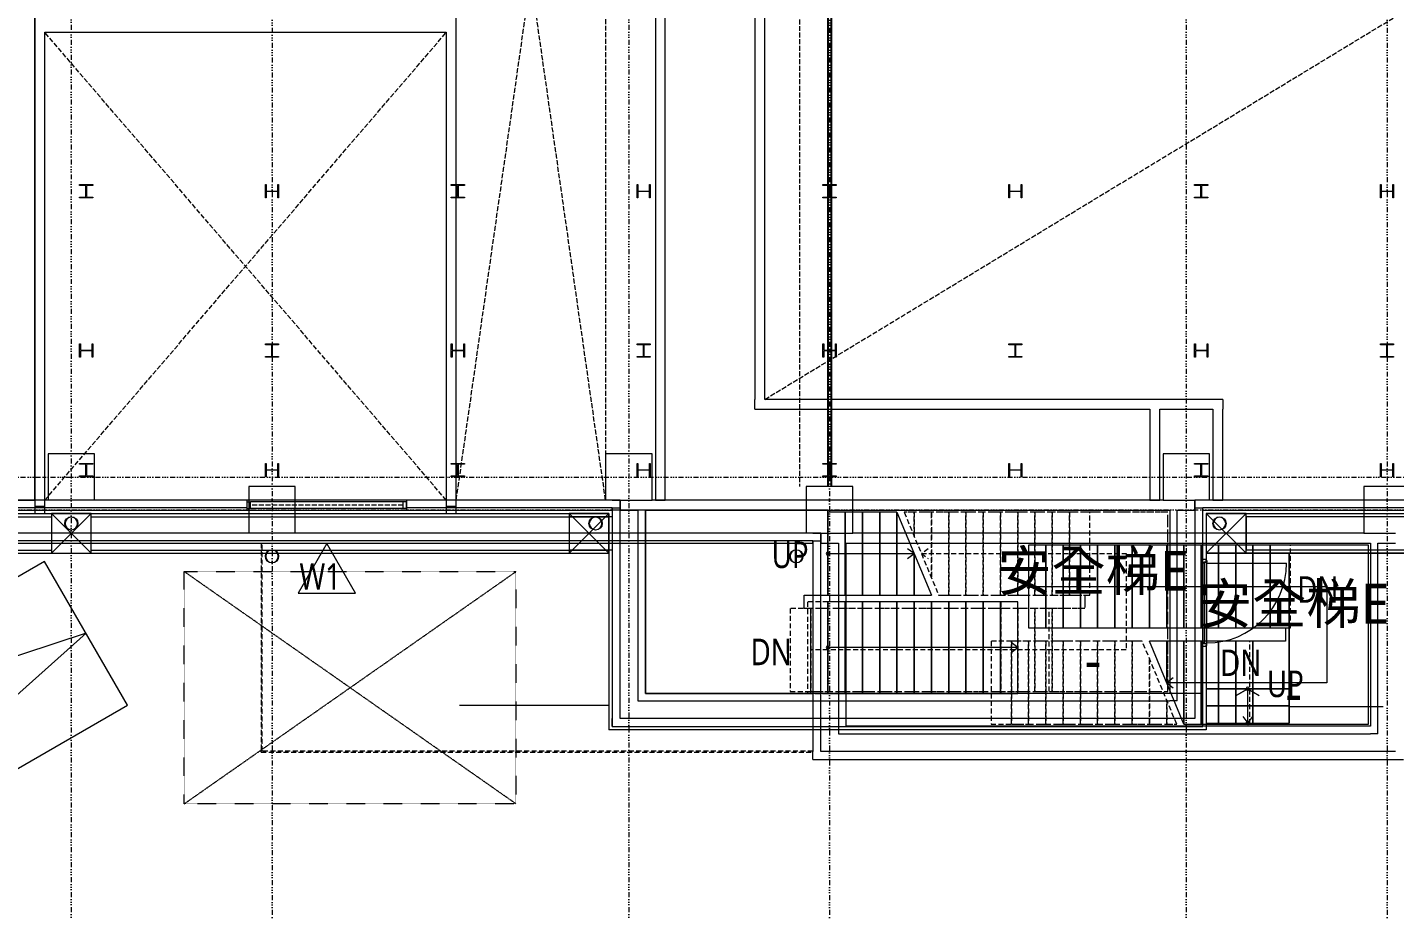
# Model space of a CAD drawing. Extents: x -168053 to 290600, y -560063 to 131745.
# Drawn here: x 164314 to 184915, y -6024 to 7270 of the extents above; entities that cross this region are included whole.
import ezdxf
from ezdxf.enums import TextEntityAlignment as Align

# ---------------------------------------------------------------- set-up
doc = ezdxf.new("R2010")
doc.units = 0
doc.header["$LTSCALE"] = 250
for name, pattern in [('H12PL1$0$DOTK1', [0.01, 0.005, -0.005]), ('H12PL1$0$HIDDEN', [0.4, 0.3, -0.1]), ('H12PL1$0$JJP_三點線', [0.9, 0.3, -0.15, 0, -0.15, 0, -0.15, 0, -0.15]), ('H12PL1$0$JJP_虛線(退縮線、投影線、地下室範圍、非屬本工程、圖面分區)', [0.45, 0.3, -0.15]), ('H12PL1$0$虛線', [0.846667, 0.423333, -0.423333]), ('H12PL25$0$HIDDEN', [0.4, 0.3, -0.1]), ('H12PL25$0$JJP_三點線', [0.9, 0.3, -0.15, 0, -0.15, 0, -0.15, 0, -0.15]), ('H12PL25$0$JJP_虛線(退縮線、投影線、地下室範圍、非屬本工程、圖面分區)', [0.45, 0.3, -0.15]), ('H12PL25$0$虛線', [0.846667, 0.423333, -0.423333])]:
    doc.linetypes.add(name, pattern=pattern)
for name, color, linetype in [('H12PL1$0$A-OBJE-2D', 252, 'Continuous'), ('H12PL1$0$A-OBJE-MEP', 252, 'Continuous'), ('H12PL1$0$A-STRS', 252, 'Continuous'), ('H12PL1$0$A-TEXT', 252, 'Continuous'), ('H12PL1$0$A-WALL-EX', 252, 'Continuous'), ('H12PL1$0$A-WALL-IN', 252, 'Continuous'), ('H12PL1$0$A-ZONE', 252, 'Continuous'), ('H12PL1$0$L10_14_DRAN', 252, 'Continuous'), ('H12PL1$0$L10_14_KABE1', 252, 'Continuous'), ('H12PL1$0$L10_14_KAIDAN', 252, 'Continuous'), ('H12PL1$0$L10_14_PKG', 252, 'Continuous'), ('H12PL1$0$L10_14_SIAGE1', 252, 'Continuous'), ('H12PL1$0$L10_14_SITE', 252, 'Continuous'), ('H12PL1$0$L10_14_SUGATA3', 252, 'Continuous'), ('H12PL1$0$L10_14_SUGATAD', 252, 'Continuous'), ('H12PL1$0$L10_14_TATEGU1', 252, 'Continuous'), ('H12PL1$0$L10_14_TATEGU3', 252, 'Continuous'), ('H12PL1$0$S-COL', 252, 'Continuous'), ('H12PL1$0$S-GRID', 252, 'Continuous'), ('H12PL1$0$S-SLAB-SHOW', 252, 'Continuous'), ('H12PL1$0$S-SLAB-SHOW.200K', 252, 'Continuous'), ('H12PL1$0$S-WALL', 252, 'Continuous'), ('H12PL1$0$W label', 252, 'Continuous'), ('H12PL1$0$Window', 252, 'Continuous'), ('H12PL25$0$A-OBJE-MEP', 252, 'Continuous'), ('H12PL25$0$A-STRS', 252, 'Continuous'), ('H12PL25$0$A-TEXT', 252, 'Continuous'), ('H12PL25$0$A-WALL-EX', 252, 'Continuous'), ('H12PL25$0$A-WALL-IN', 252, 'Continuous'), ('H12PL25$0$A-ZONE', 252, 'Continuous'), ('H12PL25$0$S-COL', 252, 'Continuous'), ('H12PL25$0$S-GRID', 252, 'Continuous'), ('XFDP20$0$A-W-P3_(50K)', 9, 'Continuous')]:
    doc.layers.add(name, color=color, linetype=linetype)
doc.styles.add('H12PL1$0$Standard', font='', dxfattribs={"width": 0.8})
doc.styles.add('H12PL25$0$Standard', font='', dxfattribs={"width": 0.8})
doc.styles.get('H12PL1$0$Standard').set_extended_font_data('Microsoft JhengHei')
doc.styles.get('H12PL25$0$Standard').set_extended_font_data('Microsoft JhengHei')

# ---------------------------------------------------------------- blocks, each defined once
blk = doc.blocks.new('XFDP20')
at = {"layer": 'XFDP20$0$A-W-P3_(50K)', "ltscale": 0.5}
for p, q in [((176375, 14650), (176375, 350)), ((176425, 14650), (176425, 350))]:
    blk.add_line(p, q, dxfattribs=at)
blk = doc.blocks.new('H12PL25')
at = {"layer": 'H12PL25$0$A-OBJE-MEP', "lineweight": 0, "flags": 128}
for points in [[(168095, -700, 1), (167905, -700, 1)], [(175995, -700, 1), (175805, -700, 1)]]:
    blk.add_lwpolyline(points, format="xyb", close=True, dxfattribs=at)
at = {"layer": 'H12PL25$0$A-OBJE-MEP', "lineweight": 0}
for centre in [(168000, -700), (175900, -700)]:
    blk.add_circle(centre, 100, dxfattribs=at)
at = {"layer": 'H12PL25$0$A-STRS', "lineweight": 0}
for p, q in [((179400, -530), (179400, -1780)), ((183040, -530), (179400, -530)), ((179400, -530), (179400, -1780)), ((179660, -530), (179400, -530)), ((179660, -530), (179660, -1780)), ((179660, -1780), (179660, -530)), ((179660, -530), (179660, -1780)), ((179920, -530), (179660, -530)), ((179920, -530), (179920, -1780)), ((179920, -1780), (179920, -530)), ((179920, -530), (179920, -1780)), ((180180, -530), (179920, -530)), ((180180, -530), (180180, -1780)), ((180180, -1780), (180180, -530)), ((180180, -530), (180180, -1780)), ((180440, -530), (180180, -530)), ((180440, -530), (180440, -1780)), ((180440, -1780), (180440, -530)), ((180440, -530), (180440, -1780)), ((180700, -530), (180440, -530)), ((180700, -530), (180700, -1780)), ((180700, -1780), (180700, -530)), ((180700, -530), (180700, -1780)), ((180960, -530), (180700, -530)), ((180960, -530), (180960, -1780)), ((180960, -1780), (180960, -530)), ((180960, -530), (180960, -1780)), ((181220, -530), (180960, -530)), ((181220, -530), (181220, -1780)), ((181220, -1780), (181220, -530)), ((181220, -530), (181220, -1780)), ((181480, -530), (181220, -530)), ((181480, -530), (181480, -1780)), ((181480, -1780), (181480, -530)), ((181480, -530), (181480, -1780)), ((181740, -530), (181480, -530)), ((181740, -530), (181740, -1780)), ((181740, -1780), (181740, -530)), ((181740, -530), (181740, -1780)), ((182000, -530), (181740, -530)), ((182000, -530), (182000, -1780)), ((182000, -1780), (182000, -530)), ((182000, -530), (182000, -1780)), ((182260, -530), (182000, -530)), ((182260, -530), (182260, -1780)), ((182260, -1780), (182260, -530)), ((182260, -530), (182260, -1780)), ((182520, -530), (182260, -530)), ((182520, -530), (182520, -1780)), ((182520, -1780), (182520, -530)), ((182520, -530), (182520, -1780)), ((182780, -530), (182520, -530)), ((182780, -530), (182780, -1780)), ((182780, -1780), (182780, -530)), ((182780, -530), (182780, -1780)), ((183040, -530), (182780, -530)), ((183346.68, -530), (183040, -530)), ((183040, -530), (183040, -1780)), ((183040, -530), (183040, -1780)), ((183040, -530), (183040, -1780)), ((183040, -1780), (183040, -530)), ((184520, -530), (183040, -530)), ((183040, -530), (183040, -1780)), ((184520, -530), (183346.68, -530)), ((184520, -3230), (184520, -530)), ((184520, -3230), (184520, -530)), ((179400, -1155), (179660, -1155)), ((179660, -1155), (183040, -1155)), ((183040, -1155), (183895, -1155)), ((183895, -1155), (183895, -2605)), ((179400, -1780), (183040, -1780)), ((179400, -1780), (179660, -1780)), ((179660, -1780), (179920, -1780)), ((179920, -1780), (180180, -1780)), ((180180, -1780), (180440, -1780)), ((180440, -1780), (180700, -1780)), ((180700, -1780), (180960, -1780)), ((180960, -1780), (181220, -1780)), ((181220, -1780), (181480, -1780)), ((181480, -1780), (181740, -1780)), ((181740, -1780), (182000, -1780)), ((182000, -1780), (182260, -1780)), ((182260, -1780), (182520, -1780)), ((182520, -1780), (182780, -1780)), ((182780, -1780), (183040, -1780)), ((183040, -1780), (183270, -1780)), ((183040, -1780), (183270, -1780)), ((183270, -1780), (183270, -1980)), ((183270, -1780), (183270, -1980)), ((182780, -1980), (181220, -1980)), ((181480, -1980), (181220, -1980)), ((181740, -3230), (181220, -1980)), ((181480, -2605), (181480, -1980)), ((181740, -1980), (181480, -1980)), ((181480, -1980), (181480, -2605)), ((181480, -2605), (181480, -1980)), ((181740, -3230), (181740, -1980)), ((182000, -1980), (181740, -1980)), ((181740, -1980), (181740, -3230)), ((181740, -3230), (181740, -1980)), ((182000, -3230), (182000, -1980)), ((182260, -1980), (182000, -1980)), ((182000, -1980), (182000, -3230)), ((182000, -3230), (182000, -1980)), ((182260, -3230), (182260, -1980)), ((182520, -1980), (182260, -1980)), ((182260, -1980), (182260, -3230)), ((182260, -3230), (182260, -1980)), ((182520, -3230), (182520, -1980)), ((182780, -1980), (182520, -1980)), ((182520, -1980), (182520, -3230)), ((182520, -3230), (182520, -1980)), ((183270, -1980), (182780, -1980)), ((182780, -3230), (182780, -1980)), ((182780, -3230), (182780, -1980)), ((183270, -1980), (182780, -1980)), ((182780, -1980), (182780, -3230)), ((182780, -3230), (182780, -1980)), ((181580, -2530), (181480, -2605)), ((182780, -2605), (181480, -2605)), ((181480, -2605), (181580, -2680)), ((183895, -2605), (182780, -2605)), ((181740, -3230), (182780, -3230)), ((181740, -3230), (182000, -3230)), ((182000, -3230), (182260, -3230)), ((182260, -3230), (182520, -3230)), ((182520, -3230), (182780, -3230)), ((182780, -3230), (184520, -3230)), ((182780, -3230), (184520, -3230))]:
    blk.add_line(p, q, dxfattribs=at)
at = {"layer": 'H12PL25$0$A-STRS', "linetype": 'H12PL25$0$JJP_虛線(退縮線、投影線、地下室範圍、非屬本工程、圖面分區)', "lineweight": 0}
for p, q in [((179664.35, -1780), (179664.35, -530)), ((183346.68, -1780), (183346.68, -530)), ((183270, -1780), (183346.68, -1780)), ((179140, -1980), (178833.32, -1980)), ((178833.32, -1980), (178833.32, -3230)), ((179140, -3230), (179140, -1980)), ((179400, -1980), (179140, -1980)), ((179140, -1980), (179140, -3230)), ((179400, -3230), (179400, -1980)), ((179660, -1980), (179400, -1980)), ((179400, -1980), (179400, -3230)), ((179400, -3230), (179400, -1980)), ((179660, -3230), (179660, -1980)), ((179920, -1980), (179660, -1980)), ((179660, -1980), (179660, -3230)), ((179660, -3230), (179660, -1980)), ((179920, -3230), (179920, -1980)), ((180180, -1980), (179920, -1980)), ((179920, -1980), (179920, -3230)), ((179920, -3230), (179920, -1980)), ((180180, -3230), (180180, -1980)), ((180440, -1980), (180180, -1980)), ((180180, -1980), (180180, -3230)), ((180180, -3230), (180180, -1980)), ((180440, -3230), (180440, -1980)), ((180700, -1980), (180440, -1980)), ((180440, -1980), (180440, -3230)), ((180440, -3230), (180440, -1980)), ((180700, -3230), (180700, -1980)), ((180960, -1980), (180700, -1980)), ((180700, -1980), (180700, -3230)), ((180700, -3230), (180700, -1980)), ((180960, -3230), (180960, -1980)), ((181111.69, -1980), (180960, -1980)), ((180960, -1980), (180960, -3230)), ((180960, -3230), (180960, -1980)), ((181631.69, -3230), (181111.69, -1980)), ((182733.32, -3230), (182733.32, -1980)), ((181220, -3230), (181220, -2240.36)), ((181220, -2240.36), (181220, -3230)), ((181220, -3230), (181220, -2240.36)), ((181480, -3230), (181480, -2865.36)), ((181480, -2865.36), (181480, -3230)), ((181480, -3230), (181480, -2865.36)), ((178833.32, -3230), (179140, -3230)), ((179140, -3230), (179400, -3230)), ((179400, -3230), (179660, -3230)), ((179660, -3230), (179920, -3230)), ((179920, -3230), (180180, -3230)), ((180180, -3230), (180440, -3230)), ((180440, -3230), (180700, -3230)), ((180700, -3230), (180960, -3230)), ((180960, -3230), (181220, -3230)), ((181220, -3230), (181480, -3230)), ((181480, -3230), (181631.69, -3230))]:
    blk.add_line(p, q, dxfattribs=at)
at = {"layer": 'H12PL25$0$A-STRS', "linetype": 'H12PL25$0$虛線', "lineweight": 0}
for p, q in [((181111.69, -1980), (179140, -1980)), ((179140, -3230), (181631.69, -3230))]:
    blk.add_line(p, q, dxfattribs=at)
at = {"layer": 'H12PL25$0$A-STRS', "lineweight": 0, "flags": 128}
blk.add_lwpolyline([(179400, -1180, 1), (179400, -1130, 1)], format="xyb", close=True, dxfattribs=at)
at = {"layer": 'H12PL25$0$A-WALL-EX', "lineweight": 0}
for p, q in [((176270, -350), (176150, -350)), ((176270, -350), (176150, -350)), ((176270, -465), (176270, -350)), ((176150, -465), (151700, -465)), ((176150, -465), (176270, -465)), ((176150, -465), (176270, -465))]:
    blk.add_line(p, q, dxfattribs=at)
at = {"layer": 'H12PL25$0$A-WALL-EX', "lineweight": 0, "flags": 128}
for points in [[(176150, -350), (151665, -350)], [(176150, -350), (176270, -350)], [(176270, -3640), (176270, -350)], [(151700, -500), (167838, -500)], [(151700, -500), (176150, -500)], [(151700, -500), (176150, -500)], [(151700, -500), (176150, -500)], [(176150, -500), (176150, -465)], [(176150, -465), (176150, -3640)], [(176150, -3760), (176150, -3640)], [(184930, -3640), (176270, -3640)], [(176150, -3760), (185050, -3760)]]:
    blk.add_lwpolyline(points, dxfattribs=at)
at = {"layer": 'H12PL25$0$A-WALL-EX', "linetype": 'H12PL25$0$JJP_虛線(退縮線、投影線、地下室範圍、非屬本工程、圖面分區)', "lineweight": 0, "flags": 128}
for points in [[(167838, -500), (167850, -500)], [(167838, -500), (167838, -3638)], [(167850, -3638), (167850, -500)], [(167838, -3650), (167838, -3638)], [(167838, -3650), (176150, -3650)], [(176150, -3638), (167850, -3638)], [(176150, -3650), (176150, -3638)]]:
    blk.add_lwpolyline(points, dxfattribs=at)
at = {"layer": 'H12PL25$0$A-WALL-IN', "lineweight": 0, "flags": 128}
for points in [[(176270, -350), (176270, -500)], [(184450, -350), (176750, -350)], [(176270, -500), (176537, -500)], [(176537, -500), (176537, -3372.5)], [(176650, -3259.5), (176650, -500)], [(176650, -500), (184549.5, -500)], [(184549.5, -500), (184549.5, -3259.5)], [(184662.5, -3372.5), (184662.5, -500)], [(184662.5, -500), (184930, -500)], [(184549.5, -3259.5), (176650, -3259.5)], [(176537, -3372.5), (176650, -3372.5)], [(176650, -3372.5), (184549.5, -3372.5)], [(184662.5, -3372.5), (184549.5, -3372.5)]]:
    blk.add_lwpolyline(points, dxfattribs=at)
at = {"layer": 'H12PL25$0$A-ZONE', "linetype": 'H12PL25$0$HIDDEN', "lineweight": 0}
blk.add_lwpolyline([(175950, 86290), (175950, 350)], dxfattribs=at)
at = {"layer": 'H12PL25$0$S-COL', "lineweight": 0, "flags": 128}
for points in [[(165100, 4700), (165100, 4712), (165183, 4712, 0.41421356), (165196, 4725), (165196, 4875, 0.41421356), (165183, 4888), (165100, 4888), (165100, 4900), (165300, 4900), (165300, 4888), (165217, 4888, 0.41421356), (165204, 4875), (165204, 4725, 0.41421356), (165217, 4712), (165300, 4712), (165300, 4700)], [(167900, 4900), (167912, 4900), (167912, 4817, 0.41421356), (167925, 4804), (168075, 4804, 0.41421356), (168088, 4817), (168088, 4900), (168100, 4900), (168100, 4700), (168088, 4700), (168088, 4783, 0.41421356), (168075, 4796), (167925, 4796, 0.41421356), (167912, 4783), (167912, 4700), (167900, 4700)], [(170700, 4700), (170700, 4712), (170783, 4712, 0.41421356), (170796, 4725), (170796, 4875, 0.41421356), (170783, 4888), (170700, 4888), (170700, 4900), (170900, 4900), (170900, 4888), (170817, 4888, 0.41421356), (170804, 4875), (170804, 4725, 0.41421356), (170817, 4712), (170900, 4712), (170900, 4700)], [(173500, 4900), (173512, 4900), (173512, 4817, 0.41421356), (173525, 4804), (173675, 4804, 0.41421356), (173688, 4817), (173688, 4900), (173700, 4900), (173700, 4700), (173688, 4700), (173688, 4783, 0.41421356), (173675, 4796), (173525, 4796, 0.41421356), (173512, 4783), (173512, 4700), (173500, 4700)], [(176300, 4700), (176300, 4712), (176383, 4712, 0.41421356), (176396, 4725), (176396, 4875, 0.41421356), (176383, 4888), (176300, 4888), (176300, 4900), (176500, 4900), (176500, 4888), (176417, 4888, 0.41421356), (176404, 4875), (176404, 4725, 0.41421356), (176417, 4712), (176500, 4712), (176500, 4700)], [(179100, 4900), (179112, 4900), (179112, 4817, 0.41421356), (179125, 4804), (179275, 4804, 0.41421356), (179288, 4817), (179288, 4900), (179300, 4900), (179300, 4700), (179288, 4700), (179288, 4783, 0.41421356), (179275, 4796), (179125, 4796, 0.41421356), (179112, 4783), (179112, 4700), (179100, 4700)], [(181900, 4700), (181900, 4712), (181983, 4712, 0.41421356), (181996, 4725), (181996, 4875, 0.41421356), (181983, 4888), (181900, 4888), (181900, 4900), (182100, 4900), (182100, 4888), (182017, 4888, 0.41421356), (182004, 4875), (182004, 4725, 0.41421356), (182017, 4712), (182100, 4712), (182100, 4700)], [(184700, 4900), (184712, 4900), (184712, 4817, 0.41421356), (184725, 4804), (184875, 4804, 0.41421356), (184888, 4817), (184888, 4900), (184900, 4900), (184900, 4700), (184888, 4700), (184888, 4783, 0.41421356), (184875, 4796), (184725, 4796, 0.41421356), (184712, 4783), (184712, 4700), (184700, 4700)], [(165100, 2500), (165112, 2500), (165112, 2417, 0.41421356), (165125, 2404), (165275, 2404, 0.41421356), (165288, 2417), (165288, 2500), (165300, 2500), (165300, 2300), (165288, 2300), (165288, 2383, 0.41421356), (165275, 2396), (165125, 2396, 0.41421356), (165112, 2383), (165112, 2300), (165100, 2300)], [(167900, 2300), (167900, 2312), (167983, 2312, 0.41421356), (167996, 2325), (167996, 2475, 0.41421356), (167983, 2488), (167900, 2488), (167900, 2500), (168100, 2500), (168100, 2488), (168017, 2488, 0.41421356), (168004, 2475), (168004, 2325, 0.41421356), (168017, 2312), (168100, 2312), (168100, 2300)], [(170700, 2500), (170712, 2500), (170712, 2417, 0.41421356), (170725, 2404), (170875, 2404, 0.41421356), (170888, 2417), (170888, 2500), (170900, 2500), (170900, 2300), (170888, 2300), (170888, 2383, 0.41421356), (170875, 2396), (170725, 2396, 0.41421356), (170712, 2383), (170712, 2300), (170700, 2300)], [(173500, 2300), (173500, 2312), (173583, 2312, 0.41421356), (173596, 2325), (173596, 2475, 0.41421356), (173583, 2488), (173500, 2488), (173500, 2500), (173700, 2500), (173700, 2488), (173617, 2488, 0.41421356), (173604, 2475), (173604, 2325, 0.41421356), (173617, 2312), (173700, 2312), (173700, 2300)], [(176300, 2500), (176312, 2500), (176312, 2417, 0.41421356), (176325, 2404), (176475, 2404, 0.41421356), (176488, 2417), (176488, 2500), (176500, 2500), (176500, 2300), (176488, 2300), (176488, 2383, 0.41421356), (176475, 2396), (176325, 2396, 0.41421356), (176312, 2383), (176312, 2300), (176300, 2300)], [(179100, 2300), (179100, 2312), (179183, 2312, 0.41421356), (179196, 2325), (179196, 2475, 0.41421356), (179183, 2488), (179100, 2488), (179100, 2500), (179300, 2500), (179300, 2488), (179217, 2488, 0.41421356), (179204, 2475), (179204, 2325, 0.41421356), (179217, 2312), (179300, 2312), (179300, 2300)], [(181900, 2500), (181912, 2500), (181912, 2417, 0.41421356), (181925, 2404), (182075, 2404, 0.41421356), (182088, 2417), (182088, 2500), (182100, 2500), (182100, 2300), (182088, 2300), (182088, 2383, 0.41421356), (182075, 2396), (181925, 2396, 0.41421356), (181912, 2383), (181912, 2300), (181900, 2300)], [(184700, 2300), (184700, 2312), (184783, 2312, 0.41421356), (184796, 2325), (184796, 2475, 0.41421356), (184783, 2488), (184700, 2488), (184700, 2500), (184900, 2500), (184900, 2488), (184817, 2488, 0.41421356), (184804, 2475), (184804, 2325, 0.41421356), (184817, 2312), (184900, 2312), (184900, 2300)], [(165100, 500), (165100, 512), (165183, 512, 0.41421356), (165196, 525), (165196, 675, 0.41421356), (165183, 688), (165100, 688), (165100, 700), (165300, 700), (165300, 688), (165217, 688, 0.41421356), (165204, 675), (165204, 525, 0.41421356), (165217, 512), (165300, 512), (165300, 500)], [(167900, 700), (167912, 700), (167912, 617, 0.41421356), (167925, 604), (168075, 604, 0.41421356), (168088, 617), (168088, 700), (168100, 700), (168100, 500), (168088, 500), (168088, 583, 0.41421356), (168075, 596), (167925, 596, 0.41421356), (167912, 583), (167912, 500), (167900, 500)], [(170700, 500), (170700, 512), (170783, 512, 0.41421356), (170796, 525), (170796, 675, 0.41421356), (170783, 688), (170700, 688), (170700, 700), (170900, 700), (170900, 688), (170817, 688, 0.41421356), (170804, 675), (170804, 525, 0.41421356), (170817, 512), (170900, 512), (170900, 500)], [(173500, 700), (173512, 700), (173512, 617, 0.41421356), (173525, 604), (173675, 604, 0.41421356), (173688, 617), (173688, 700), (173700, 700), (173700, 500), (173688, 500), (173688, 583, 0.41421356), (173675, 596), (173525, 596, 0.41421356), (173512, 583), (173512, 500), (173500, 500)], [(176300, 500), (176300, 512), (176383, 512, 0.41421356), (176396, 525), (176396, 675, 0.41421356), (176383, 688), (176300, 688), (176300, 700), (176500, 700), (176500, 688), (176417, 688, 0.41421356), (176404, 675), (176404, 525, 0.41421356), (176417, 512), (176500, 512), (176500, 500)], [(179100, 700), (179112, 700), (179112, 617, 0.41421356), (179125, 604), (179275, 604, 0.41421356), (179288, 617), (179288, 700), (179300, 700), (179300, 500), (179288, 500), (179288, 583, 0.41421356), (179275, 596), (179125, 596, 0.41421356), (179112, 583), (179112, 500), (179100, 500)], [(181900, 500), (181900, 512), (181983, 512, 0.41421356), (181996, 525), (181996, 675, 0.41421356), (181983, 688), (181900, 688), (181900, 700), (182100, 700), (182100, 688), (182017, 688, 0.41421356), (182004, 675), (182004, 525, 0.41421356), (182017, 512), (182100, 512), (182100, 500)], [(184700, 700), (184712, 700), (184712, 617, 0.41421356), (184725, 604), (184875, 604, 0.41421356), (184888, 617), (184888, 700), (184900, 700), (184900, 500), (184888, 500), (184888, 583, 0.41421356), (184875, 596), (184725, 596, 0.41421356), (184712, 583), (184712, 500), (184700, 500)]]:
    blk.add_lwpolyline(points, format="xyb", close=True, dxfattribs=at)
for points in [[(168350, -350), (168350, 350), (167650, 350), (167650, -350)], [(176270, -350), (176750, -350), (176750, 350), (176050, 350), (176050, -350)], [(185150, -350), (185150, 350), (184450, 350), (184450, -350), (184930, -350)]]:
    blk.add_lwpolyline(points, dxfattribs=at)
at = {"layer": 'H12PL25$0$S-GRID', "linetype": 'H12PL25$0$JJP_三點線', "lineweight": 0}
for p, q in [((168000, 128250), (168000, -28000)), ((176400, 128250), (176400, -28000)), ((184800, 128250), (184800, -28000)), ((-29000, 0), (289600, 0))]:
    blk.add_line(p, q, dxfattribs=at)
blk.add_blockref('XFDP20', (0, 0))
at = {"layer": 'H12PL25$0$A-TEXT', "linetype": 'Continuous', "lineweight": 0, "char_height": 400, "attachment_point": 4, "style": 'H12PL25$0$Standard'}
for s, insert in [('\\A1;DN', (183446.14, -1200.61)), ('\\A1;UP', (182989.82, -2624.51))]:
    blk.add_mtext(s, dxfattribs=dict(at, insert=insert))
at = {"layer": 'H12PL25$0$A-ZONE', "style": 'H12PL25$0$Standard'}
for s, p in [('安全梯E', (183393.11, -1114.51)), ('-', (183393.11, -2456.4))]:
    blk.add_text(s, height=600, dxfattribs=at).set_placement(p, align=Align.TOP_CENTER)
blk = doc.blocks.new('H12PL1$0$水標記 24[65]_1', base_point=(17185, -50))
at = {"layer": 'H12PL1$0$W label', "color": 8, "lineweight": 0, "flags": 128}
blk.add_lwpolyline([(17141.7, -175), (17228.3, -175), (17185, -100)], close=True, dxfattribs=at)
at = {"layer": 'H12PL1$0$W label', "color": 6, "lineweight": 0, "insert": (17143.8, -170), "char_height": 40, "attachment_point": 7, "style": 'H12PL1$0$Standard'}
blk.add_mtext('\\A1;\\pt0;W1', dxfattribs=at)
blk = doc.blocks.new('H12PL1')
at = {"layer": 'H12PL1$0$A-OBJE-2D', "linetype": 'H12PL1$0$HIDDEN', "lineweight": 0}
for p, q in [((173800, -350), (173800, 15400)), ((173800, -350), (176050, 15400)), ((176050, -350), (173800, 15400)), ((176050, 15400), (176050, -350)), ((178450, 1170), (201900, 15400)), ((167600, -350), (173650, 6700)), ((173650, -350), (167600, 6700)), ((176050, -350), (173800, -350))]:
    blk.add_line(p, q, dxfattribs=at)
at = {"layer": 'H12PL1$0$A-OBJE-MEP', "lineweight": 0, "flags": 128}
for points in [[(168095, -700, 1), (167905, -700, 1)], [(175995, -700, 1), (175805, -700, 1)], [(185395, -700, 1), (185205, -700, 1)]]:
    blk.add_lwpolyline(points, format="xyb", close=True, dxfattribs=at)
at = {"layer": 'H12PL1$0$A-OBJE-MEP', "lineweight": 0}
for centre in [(168000, -700), (175900, -700), (185300, -700)]:
    blk.add_circle(centre, 100, dxfattribs=at)
at = {"layer": 'H12PL1$0$A-STRS', "lineweight": 0}
for p, q in [((179400, -530), (179400, -1780)), ((180440, -530), (179400, -530)), ((179400, -530), (179400, -1780)), ((179660, -530), (179400, -530)), ((179660, -530), (179660, -1780)), ((179660, -1780), (179660, -530)), ((179660, -530), (179660, -1780)), ((179920, -530), (179660, -530)), ((179920, -530), (179920, -1780)), ((179920, -1780), (179920, -530)), ((179920, -530), (179920, -1780)), ((180180, -530), (179920, -530)), ((180180, -530), (180180, -1780)), ((180180, -1780), (180180, -530)), ((180180, -530), (180180, -1780)), ((180440, -530), (180180, -530)), ((180440, -530), (180440, -1780)), ((180440, -1780), (180440, -530)), ((180440, -530), (180440, -1780)), ((180440, -530), (180960, -1780)), ((179400, -1155), (179660, -1155)), ((179660, -1155), (180700, -1155)), ((180700, -1155), (180600, -1080)), ((180600, -1230), (180700, -1155)), ((180700, -1155), (180700, -1780)), ((180700, -1780), (180700, -1155)), ((180700, -1155), (180700, -1780)), ((179400, -1780), (180960, -1780)), ((179400, -1780), (179660, -1780)), ((179660, -1780), (179920, -1780)), ((179920, -1780), (180180, -1780)), ((180180, -1780), (180440, -1780)), ((180440, -1780), (180700, -1780)), ((180700, -1780), (180960, -1780)), ((182260, -1880), (179400, -1880)), ((179400, -3260), (179400, -1880)), ((179660, -1880), (179400, -1880)), ((179400, -1880), (179400, -3260)), ((179660, -3260), (179660, -1880)), ((179920, -1880), (179660, -1880)), ((179660, -1880), (179660, -3260)), ((179660, -3260), (179660, -1880)), ((179920, -3260), (179920, -1880)), ((180180, -1880), (179920, -1880)), ((179920, -1880), (179920, -3260)), ((179920, -3260), (179920, -1880)), ((180180, -3260), (180180, -1880)), ((180440, -1880), (180180, -1880)), ((180180, -1880), (180180, -3260)), ((180180, -3260), (180180, -1880)), ((180440, -3260), (180440, -1880)), ((180700, -1880), (180440, -1880)), ((180440, -1880), (180440, -3260)), ((180440, -3260), (180440, -1880)), ((180700, -3260), (180700, -1880)), ((180960, -1880), (180700, -1880)), ((180700, -1880), (180700, -3260)), ((180700, -3260), (180700, -1880)), ((180960, -3260), (180960, -1880)), ((181220, -1880), (180960, -1880)), ((180960, -1880), (180960, -3260)), ((180960, -3260), (180960, -1880)), ((181220, -3260), (181220, -1880)), ((181480, -1880), (181220, -1880)), ((181220, -1880), (181220, -3260)), ((181220, -3260), (181220, -1880)), ((181480, -3260), (181480, -1880)), ((181740, -1880), (181480, -1880)), ((181480, -1880), (181480, -3260)), ((181480, -3260), (181480, -1880)), ((181740, -3260), (181740, -1880)), ((182000, -1880), (181740, -1880)), ((181740, -1880), (181740, -3260)), ((181740, -3260), (181740, -1880)), ((182000, -3260), (182000, -1880)), ((182260, -1880), (182000, -1880)), ((182000, -1880), (182000, -3260)), ((182000, -3260), (182000, -1880)), ((182260, -3260), (182260, -1880)), ((182260, -3260), (182260, -1880)), ((179660, -2570), (179400, -2570)), ((182000, -2570), (179660, -2570)), ((182260, -2570), (182000, -2570)), ((182260, -2570), (182160, -2495)), ((182160, -2645), (182260, -2570)), ((179400, -3260), (182260, -3260)), ((179400, -3260), (179660, -3260)), ((179660, -3260), (179920, -3260)), ((179920, -3260), (180180, -3260)), ((180180, -3260), (180440, -3260)), ((180440, -3260), (180700, -3260)), ((180700, -3260), (180960, -3260)), ((180960, -3260), (181220, -3260)), ((181220, -3260), (181480, -3260)), ((181480, -3260), (181740, -3260)), ((181740, -3260), (182000, -3260)), ((182000, -3260), (182260, -3260)), ((185100, -3190), (185100, -3710)), ((186350, -3190), (185100, -3190)), ((186350, -3190), (185100, -3190)), ((185100, -3190), (185100, -3450)), ((185725, -3450), (185725, -3190)), ((186350, -3710), (186350, -3190)), ((186350, -3450), (186350, -3190)), ((185100, -3450), (186350, -3450)), ((186350, -3450), (185100, -3450)), ((185100, -3450), (185100, -3710)), ((185100, -3450), (186350, -3450)), ((185725, -3710), (185725, -3450)), ((186350, -3710), (186350, -3450)), ((185650, -3610), (185725, -3710)), ((185725, -3710), (185800, -3610)), ((185100, -3710), (186350, -3710)), ((185100, -3710), (186350, -3710))]:
    blk.add_line(p, q, dxfattribs=at)
at = {"layer": 'H12PL1$0$A-STRS', "linetype": 'H12PL1$0$JJP_虛線(退縮線、投影線、地下室範圍、非屬本工程、圖面分區)', "lineweight": 0}
for p, q in [((179664.35, -1780), (179664.35, -530)), ((180700, -530), (180548.31, -530)), ((180548.31, -530), (181068.31, -1780)), ((180700, -530), (180700, -894.65)), ((180700, -894.65), (180700, -530)), ((180700, -530), (180700, -894.65)), ((180960, -530), (180700, -530)), ((180960, -530), (180960, -1519.64)), ((180960, -1519.64), (180960, -530)), ((180960, -530), (180960, -1519.64)), ((181220, -530), (180960, -530)), ((181220, -530), (181220, -1780)), ((181220, -1780), (181220, -530)), ((181220, -530), (181220, -1780)), ((181480, -530), (181220, -530)), ((181480, -530), (181480, -1780)), ((181480, -1780), (181480, -530)), ((181480, -530), (181480, -1780)), ((181740, -530), (181480, -530)), ((181740, -530), (181740, -1780)), ((181740, -1780), (181740, -530)), ((181740, -530), (181740, -1780)), ((182000, -530), (181740, -530)), ((182000, -530), (182000, -1780)), ((182000, -1780), (182000, -530)), ((182000, -530), (182000, -1780)), ((182260, -530), (182000, -530)), ((182260, -530), (182260, -1780)), ((182260, -1780), (182260, -530)), ((182260, -530), (182260, -1780)), ((182520, -530), (182260, -530)), ((182520, -530), (182520, -1780)), ((182520, -1780), (182520, -530)), ((182520, -530), (182520, -1780)), ((182780, -530), (182520, -530)), ((182780, -530), (182780, -1780)), ((182780, -1780), (182780, -530)), ((182780, -530), (182780, -1780)), ((183040, -530), (182780, -530)), ((183040, -530), (183040, -1780)), ((183040, -530), (183040, -1780)), ((183040, -530), (183040, -1780)), ((183040, -1780), (183040, -530)), ((184520, -530), (183040, -530)), ((183040, -530), (183040, -1780)), ((183346.68, -1780), (183346.68, -530)), ((184520, -3230), (184520, -530)), ((180908.31, -1080), (180808.31, -1155)), ((180808.31, -1155), (183040, -1155)), ((180808.31, -1155), (180908.31, -1230)), ((183040, -1155), (183895, -1155)), ((183895, -1155), (183895, -2605)), ((181068.31, -1780), (181220, -1780)), ((181220, -1780), (181480, -1780)), ((181480, -1780), (181740, -1780)), ((181740, -1780), (182000, -1780)), ((182000, -1780), (182260, -1780)), ((182260, -1780), (182520, -1780)), ((182520, -1780), (182780, -1780)), ((182780, -1780), (183040, -1780)), ((183040, -1780), (183270, -1780)), ((183270, -1780), (183346.68, -1780)), ((183270, -1780), (183270, -1980)), ((179140, -1980), (178833.32, -1980)), ((178833.32, -1980), (178833.32, -3230)), ((179400, -1880), (179091.56, -1880)), ((179091.56, -1880), (179091.56, -3260)), ((179140, -3230), (179140, -1980)), ((179400, -1980), (179140, -1980)), ((179140, -1980), (179140, -3230)), ((179400, -3230), (179400, -1980)), ((179660, -1980), (179400, -1980)), ((179400, -1980), (179400, -3230)), ((179400, -3230), (179400, -1980)), ((179660, -3230), (179660, -1980)), ((179920, -1980), (179660, -1980)), ((179660, -1980), (179660, -3230)), ((179660, -3230), (179660, -1980)), ((179920, -3230), (179920, -1980)), ((180180, -1980), (179920, -1980)), ((179920, -1980), (179920, -3230)), ((179920, -3230), (179920, -1980)), ((180180, -3230), (180180, -1980)), ((180440, -1980), (180180, -1980)), ((180180, -1980), (180180, -3230)), ((180180, -3230), (180180, -1980)), ((180440, -3230), (180440, -1980)), ((180700, -1980), (180440, -1980)), ((180440, -1980), (180440, -3230)), ((180440, -3230), (180440, -1980)), ((180700, -3230), (180700, -1980)), ((180960, -1980), (180700, -1980)), ((180700, -1980), (180700, -3230)), ((180700, -3230), (180700, -1980)), ((180960, -3230), (180960, -1980)), ((181220, -1980), (180960, -1980)), ((180960, -1980), (180960, -3230)), ((180960, -3230), (180960, -1980)), ((181220, -3230), (181220, -1980)), ((181480, -1980), (181220, -1980)), ((181220, -1980), (181220, -3230)), ((181220, -3230), (181220, -1980)), ((181480, -3230), (181480, -1980)), ((181740, -1980), (181480, -1980)), ((181480, -1980), (181480, -3230)), ((181480, -3230), (181480, -1980)), ((181740, -3230), (181740, -1980)), ((182000, -1980), (181740, -1980)), ((181740, -1980), (181740, -3230)), ((181740, -3230), (181740, -1980)), ((182000, -3230), (182000, -1980)), ((182260, -1980), (182000, -1980)), ((182000, -1980), (182000, -3230)), ((182000, -3230), (182000, -1980)), ((182003.56, -1880), (182003.56, -3260)), ((182260, -3230), (182260, -1980)), ((182520, -1980), (182260, -1980)), ((182260, -1980), (182260, -3230)), ((182260, -3230), (182260, -1980)), ((182520, -3230), (182520, -1980)), ((182780, -1980), (182520, -1980)), ((182520, -1980), (182520, -3230)), ((182520, -3230), (182520, -1980)), ((182733.32, -3230), (182733.32, -1980)), ((182780, -3230), (182780, -1980)), ((182780, -3230), (182780, -1980)), ((183270, -1980), (182780, -1980)), ((182780, -1980), (182780, -3230)), ((182780, -3230), (182780, -1980)), ((179400, -2605), (179140, -2605)), ((182780, -2605), (179400, -2605)), ((183895, -2605), (182780, -2605)), ((178833.32, -3230), (179140, -3230)), ((179091.56, -3260), (179400, -3260)), ((179140, -3230), (179400, -3230)), ((179400, -3230), (179660, -3230)), ((179660, -3230), (179920, -3230)), ((179920, -3230), (180180, -3230)), ((180180, -3230), (180440, -3230)), ((180440, -3230), (180700, -3230)), ((180700, -3230), (180960, -3230)), ((180960, -3230), (181220, -3230)), ((181220, -3230), (181480, -3230)), ((181480, -3230), (181740, -3230)), ((181740, -3230), (182000, -3230)), ((182000, -3230), (182260, -3230)), ((182260, -3230), (182520, -3230)), ((182520, -3230), (182780, -3230)), ((182780, -3230), (184520, -3230))]:
    blk.add_line(p, q, dxfattribs=at)
at = {"layer": 'H12PL1$0$A-STRS', "linetype": 'H12PL1$0$虛線', "lineweight": 0}
for p, q in [((183040, -530), (180548.31, -530)), ((183346.68, -530), (183040, -530)), ((184520, -530), (183346.68, -530)), ((184520, -3230), (184520, -530)), ((181068.31, -1780), (183040, -1780)), ((183040, -1780), (183270, -1780)), ((183270, -1780), (183270, -1980)), ((182780, -1980), (179140, -1980)), ((183270, -1980), (182780, -1980)), ((179140, -3230), (182780, -3230)), ((182780, -3230), (184520, -3230))]:
    blk.add_line(p, q, dxfattribs=at)
at = {"layer": 'H12PL1$0$A-STRS', "lineweight": 0, "flags": 128}
for points in [[(179400, -1180, 1), (179400, -1130, 1)], [(179400, -2595, 1), (179400, -2545, 1)], [(185700, -3190, 1), (185750, -3190, 1)]]:
    blk.add_lwpolyline(points, format="xyb", close=True, dxfattribs=at)
at = {"layer": 'H12PL1$0$A-WALL-EX', "lineweight": 0}
for p, q in [((170650, -465), (170650, -350)), ((173050, -350), (170650, -350)), ((173050, -350), (173050, -465)), ((176270, -350), (176150, -350)), ((176270, -350), (176150, -350)), ((176270, -465), (176270, -350)), ((185050, -350), (184930, -350)), ((184930, -350), (184930, -465)), ((185050, -350), (184930, -350)), ((170650, -465), (151700, -465)), ((170650, -500), (170650, -465)), ((170650, -500), (173050, -500)), ((176150, -465), (173050, -465)), ((173050, -465), (173050, -500)), ((176150, -465), (176270, -465)), ((176150, -465), (176270, -465)), ((184930, -465), (185050, -465)), ((184930, -465), (185050, -465)), ((243100, -465), (185050, -465))]:
    blk.add_line(p, q, dxfattribs=at)
at = {"layer": 'H12PL1$0$A-WALL-EX', "lineweight": 0, "flags": 128}
for points in [[(170650, -350), (151665, -350)], [(176150, -350), (173050, -350)], [(176150, -350), (176270, -350)], [(176270, -3640), (176270, -350)], [(184930, -350), (184930, -3640)], [(185050, -350), (184930, -350)], [(243100, -350), (185050, -350)], [(151700, -500), (176150, -500)], [(151700, -500), (176150, -500)], [(151700, -500), (176150, -500)], [(151700, -500), (176150, -500)], [(151700, -500), (176150, -500)], [(151700, -500), (176150, -500)], [(151700, -500), (176150, -500)], [(151700, -500), (170650, -500)], [(173050, -500), (176150, -500)], [(176150, -500), (176150, -465)], [(176150, -465), (176150, -3640)], [(185050, -500), (185050, -465)], [(185050, -3640), (185050, -465)], [(185050, -500), (243100, -500)], [(185050, -500), (243100, -500)], [(185050, -500), (243100, -500)], [(185050, -500), (243100, -500)], [(185050, -500), (243100, -500)], [(185050, -500), (243100, -500)], [(185050, -500), (243100, -500)], [(185050, -500), (243100, -500)], [(176150, -3760), (176150, -3640)], [(184930, -3640), (176270, -3640)], [(185050, -3760), (185050, -3640)], [(176150, -3760), (185050, -3760)]]:
    blk.add_lwpolyline(points, dxfattribs=at)
at = {"layer": 'H12PL1$0$A-WALL-IN', "lineweight": 0, "flags": 128}
for points in [[(167450, 15550), (167450, -440)], [(176950, -350), (176950, 15550)], [(173800, -440), (173800, 15400)], [(176800, 15400), (176800, -350)], [(178300, 15400), (178300, 1170)], [(178450, 1170), (178450, 15400)], [(167600, 6700), (173650, 6700)], [(167600, -440), (167600, 6700)], [(173650, 6700), (173650, -440)], [(178300, 1020), (178300, 1170)], [(185350, 1170), (178450, 1170)], [(185350, 1170), (185350, 1020)], [(178300, 1020), (184250, 1020)], [(184250, 1020), (184250, -350)], [(184400, -350), (184400, 1020)], [(184400, 1020), (185200, 1020)], [(185200, 1020), (185200, -350)], [(185350, -350), (185350, 1020)], [(176270, -350), (176270, -500)], [(184450, -350), (176750, -350)], [(176800, -350), (176950, -350)], [(184250, -350), (184400, -350)], [(184930, -500), (184930, -350)], [(185200, -350), (185350, -350)], [(167450, -440), (167600, -440)], [(173650, -440), (173800, -440)], [(176270, -500), (176537, -500)], [(176537, -500), (176537, -3372.5)], [(176650, -500), (184549.5, -500)], [(176650, -3259.5), (176650, -500)], [(184549.5, -500), (184549.5, -3259.5)], [(184662.5, -500), (184930, -500)], [(184662.5, -3372.5), (184662.5, -500)], [(184549.5, -3259.5), (176650, -3259.5)], [(176537, -3372.5), (176650, -3372.5)], [(176650, -3372.5), (184549.5, -3372.5)], [(184662.5, -3372.5), (184549.5, -3372.5)]]:
    blk.add_lwpolyline(points, dxfattribs=at)
at = {"layer": 'H12PL1$0$L10_14_DRAN', "lineweight": 0}
for centre in [(168000, -700), (175900, -700), (185300, -700)]:
    blk.add_circle(centre, 100, dxfattribs=at)
at = {"layer": 'H12PL1$0$L10_14_KABE1', "lineweight": 0}
for p, q in [((151750, -550), (176100, -550)), ((176100, -550), (176100, -3810)), ((185100, -550), (185100, -1245)), ((185100, -550), (244150, -550)), ((185100, -1245), (185050, -1245)), ((185100, -2555), (185050, -2555)), ((185100, -2555), (185100, -3810)), ((185100, -3810), (176100, -3810))]:
    blk.add_line(p, q, dxfattribs=at)
at = {"layer": 'H12PL1$0$L10_14_KAIDAN', "lineweight": 0, "flags": 128}
blk.add_lwpolyline([(185725, -3710), (185725, -3190), (185550, -3290), (185725, -3190), (185900, -3290)], dxfattribs=at)
at = {"layer": 'H12PL1$0$L10_14_KAIDAN', "lineweight": 0}
blk.add_circle((185725, -3710), 25, dxfattribs=at)
at = {"layer": 'H12PL1$0$L10_14_PKG', "lineweight": 0, "flags": 128}
blk.add_lwpolyline([(163651.92, -6437.53), (168848.08, -3437.53), (167598.08, -1272.47), (162401.92, -4272.47)], close=True, dxfattribs=at)
blk.add_lwpolyline([(163651.92, -6437.53), (168223.08, -2355), (162401.92, -4272.47)], dxfattribs=at)
at = {"layer": 'H12PL1$0$L10_14_SIAGE1', "lineweight": 0}
for p, q in [((185100, -1245), (185100, -1260)), ((185100, -2555), (185100, -2540))]:
    blk.add_line(p, q, dxfattribs=at)
at = {"layer": 'H12PL1$0$L10_14_SITE', "lineweight": 0}
for p, q in [((173848.08, -3437.53), (176100, -3437.53)), ((186350, -3460), (187764.31, -3460))]:
    blk.add_line(p, q, dxfattribs=at)
at = {"layer": 'H12PL1$0$L10_14_SUGATA3', "lineweight": 0}
for p, q in [((159900, -600), (167700, -600)), ((167700, -1150), (168300, -550)), ((167700, -550), (168300, -1150)), ((168300, -600), (176100, -600)), ((175500, -1150), (176100, -550)), ((175500, -550), (176100, -1150)), ((176150, -600), (175500, -600)), ((185100, -550), (185700, -1150)), ((185100, -1150), (185700, -550)), ((185700, -600), (185700, -1100)), ((192900, -600), (185700, -600)), ((152350, -1150), (175500, -1150)), ((159900, -1100), (167700, -1100)), ((168300, -1100), (176100, -1100)), ((176150, -1100), (175500, -1100)), ((185100, -1150), (194750, -1150)), ((192900, -1100), (185700, -1100)), ((243050, -1150), (185700, -1150)), ((186350, -1150), (186350, -3710)), ((185100, -3190), (186350, -3190)), ((185100, -3450), (186350, -3450)), ((185100, -3710), (186350, -3710))]:
    blk.add_line(p, q, dxfattribs=at)
at = {"layer": 'H12PL1$0$L10_14_SUGATA3', "lineweight": 0, "flags": 128}
for points in [[(167700, -1150), (168300, -1150), (168300, -550), (167700, -550)], [(175500, -1150), (176100, -1150), (176100, -550), (175500, -550)]]:
    blk.add_lwpolyline(points, close=True, dxfattribs=at)
for points in [[(185700, -550), (185100, -550)], [(185100, -550), (185100, -1150), (185700, -1150), (185700, -550)]]:
    blk.add_lwpolyline(points, dxfattribs=at)
at = {"layer": 'H12PL1$0$L10_14_SUGATAD', "linetype": 'H12PL1$0$DOTK1', "lineweight": 0}
for p, q in [((174700, -4925), (169700, -1425)), ((169700, -4925), (174700, -1425))]:
    blk.add_line(p, q, dxfattribs=at)
at = {"layer": 'H12PL1$0$L10_14_SUGATAD', "linetype": 'H12PL1$0$DOTK1', "lineweight": 0, "flags": 128}
blk.add_lwpolyline([(169700, -1425), (174700, -1425), (174700, -4925), (169700, -4925)], close=True, dxfattribs=at)
at = {"layer": 'H12PL1$0$L10_14_TATEGU1', "lineweight": 0, "flags": 128}
for points in [[(185090, -1260), (185110, -1260), (185110, -1285), (185065, -1285), (185065, -1300), (185050, -1300)], [(185090, -2540), (185110, -2540), (185110, -2515), (185065, -2515), (185065, -2500), (185050, -2500)]]:
    blk.add_lwpolyline(points, dxfattribs=at)
at = {"layer": 'H12PL1$0$L10_14_TATEGU3', "lineweight": 0}
for p, q in [((185110, -1300), (186310, -1300)), ((185050, -1900), (185175, -1900))]:
    blk.add_line(p, q, dxfattribs=at)
at = {"layer": 'H12PL1$0$L10_14_TATEGU3', "lineweight": 0, "flags": 128}
blk.add_lwpolyline([(185110, -2510), (185110, -1290), (185070, -1290), (185070, -2510)], close=True, dxfattribs=at)
at = {"layer": 'H12PL1$0$L10_14_TATEGU3', "lineweight": 0}
blk.add_arc((185110, -1300), 1200, 270, 0, dxfattribs=at)
at = {"layer": 'H12PL1$0$S-COL', "lineweight": 0, "flags": 128}
for points in [[(168350, -350), (168350, 350), (167650, 350), (167650, -350)], [(176270, -350), (176750, -350), (176750, 350), (176050, 350), (176050, -350)], [(185150, -350), (185150, 350), (184450, 350), (184450, -350), (184930, -350)]]:
    blk.add_lwpolyline(points, dxfattribs=at)
at = {"layer": 'H12PL1$0$S-GRID', "linetype": 'H12PL1$0$JJP_三點線', "lineweight": 0}
for p, q in [((168000, 128250), (168000, -28000)), ((176400, 128250), (176400, -28000)), ((184800, 128250), (184800, -28000)), ((-29000, 0), (289600, 0))]:
    blk.add_line(p, q, dxfattribs=at)
at = {"layer": 'H12PL1$0$S-SLAB-SHOW', "lineweight": 0, "flags": 128}
for points in [[(176150, -3760), (185050, -3760), (185050, -3260), (179140, -3260), (179140, -1980), (179040, -1980), (179040, -1780), (179400, -1780), (179400, -500), (176150, -500)], [(176650, -500), (176650, -3260), (179140, -3260), (179140, -1980), (179040, -1980), (179040, -1780), (179400, -1780), (179400, -500)], [(185100, -3190), (186350, -3190), (186350, -1150), (185100, -1150)]]:
    blk.add_lwpolyline(points, close=True, dxfattribs=at)
at = {"layer": 'H12PL1$0$S-SLAB-SHOW.200K', "lineweight": 0, "flags": 128}
blk.add_lwpolyline([(97475, 18700), (97475, 15550), (93300, 15550), (93300, -350), (126850, -350), (126850, -2500), (151550, -2500), (151550, -350), (167450, -350), (167450, 15550), (164000, 15550), (164000, 18700)], close=True, dxfattribs=at)
at = {"layer": 'H12PL1$0$S-WALL', "lineweight": 0}
for p, q in [((167450, -330), (167450, -550)), ((167600, -550), (167600, -330)), ((173650, -330), (173650, -550)), ((173800, -550), (173800, -330)), ((167450, -550), (167600, -550)), ((173650, -550), (173800, -550))]:
    blk.add_line(p, q, dxfattribs=at)
at = {"layer": 'H12PL1$0$Window', "lineweight": 0}
for p, q in [((170650, -475), (170650, -375)), ((170650, -375), (170700, -375)), ((173000, -375), (170700, -375)), ((170700, -475), (170700, -375)), ((173000, -475), (173000, -375)), ((173050, -375), (173000, -375)), ((173050, -475), (173050, -375)), ((170650, -475), (170700, -475)), ((173000, -475), (170700, -475)), ((173050, -475), (173000, -475))]:
    blk.add_line(p, q, dxfattribs=at)
at = {"layer": 'H12PL1$0$Window', "linetype": 'H12PL1$0$HIDDEN', "lineweight": 0}
blk.add_line((173000, -425), (170700, -425), dxfattribs=at)
at = {"layer": 'H12PL1$0$W label', "lineweight": 0, "xscale": 10, "yscale": 10, "zscale": 10}
blk.add_blockref('H12PL1$0$水標記 24[65]_1', (171850, -500), dxfattribs=at)
at = {"layer": 'H12PL1$0$A-TEXT', "linetype": 'Continuous', "lineweight": 0, "char_height": 400, "attachment_point": 4, "style": 'H12PL1$0$Standard'}
for s, insert in [('\\A1;UP', (178552.32, -1174.51)), ('\\A1;DN', (178235.24, -2636.22)), ('\\A1;DN', (185309.04, -2799.77))]:
    blk.add_mtext(s, dxfattribs=dict(at, insert=insert))
at = {"layer": 'H12PL1$0$A-ZONE', "style": 'H12PL1$0$Standard'}
for s, p in [('安全梯E', (183393.11, -1114.51)), ('-', (183393.11, -2456.4))]:
    blk.add_text(s, height=600, dxfattribs=at).set_placement(p, align=Align.TOP_CENTER)

msp = doc.modelspace()

# ---------------------------------------------------------------- block references
msp.add_blockref('H12PL25', (0, 0))

# ---------------------------------------------------------------- next in the draw order: block references
msp.add_blockref('H12PL1', (-3024, 495))

doc.saveas('drawing.dxf')
